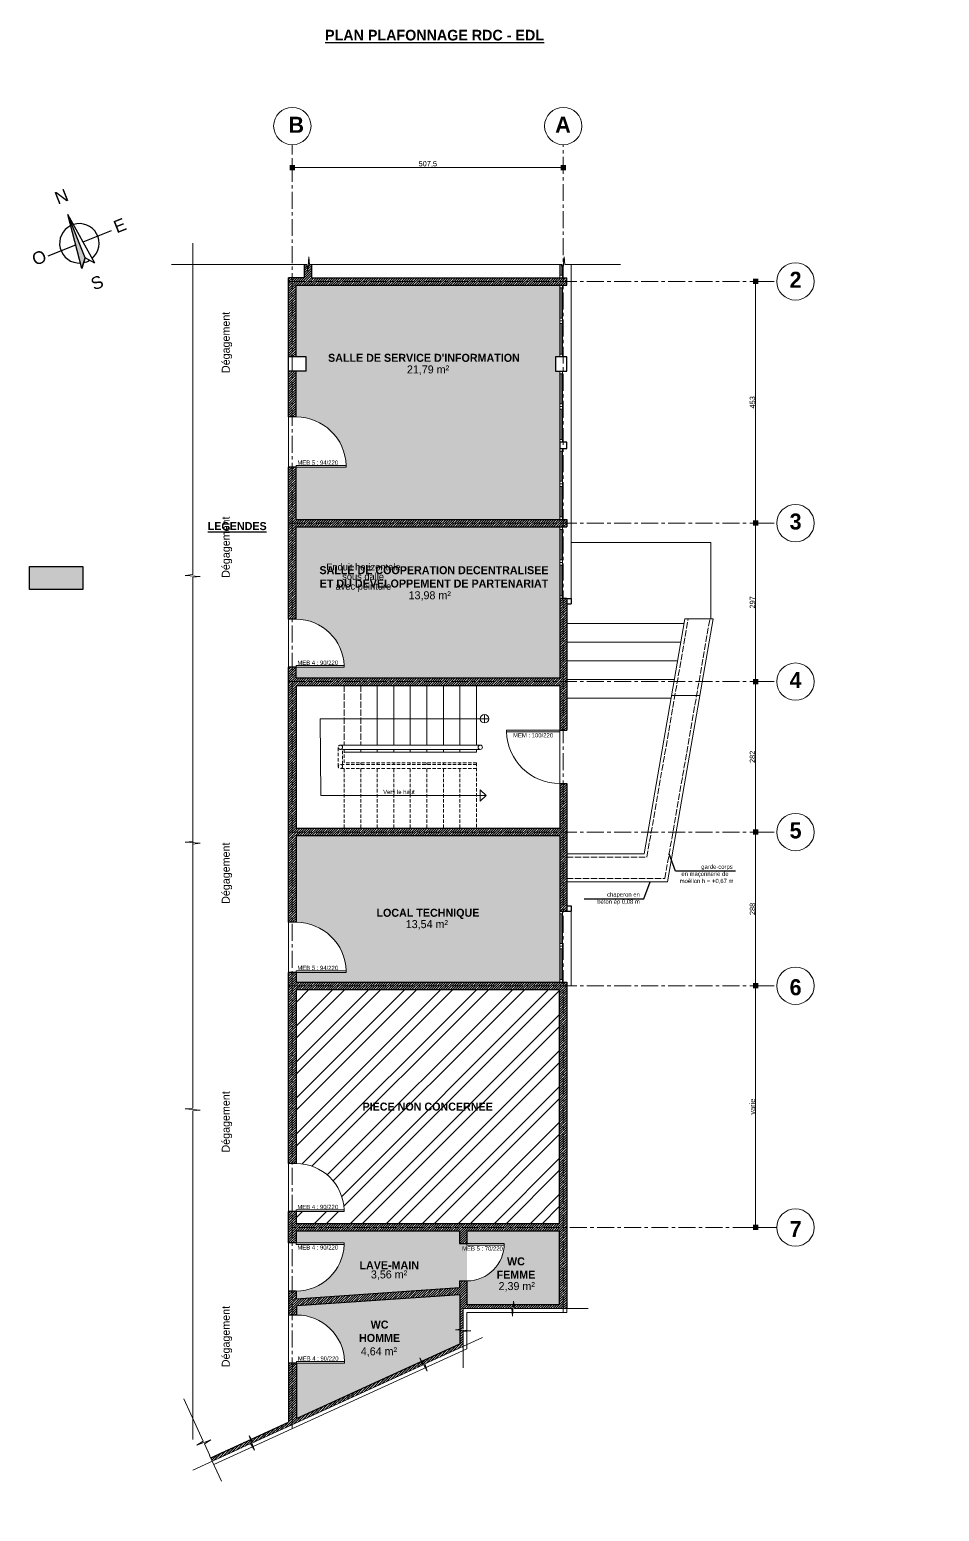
# Model space of a CAD drawing. Header units: centimetres. Extents: x -15293 to 11572, y -4790 to 2619.
# Drawn here: x -15293 to -13590, y -1667 to 1110 of the extents above; entities that cross this region are included whole.
import ezdxf

# ---------------------------------------------------------------- set-up
doc = ezdxf.new("R2010")
doc.units = ezdxf.units.CM
for name, pattern in [('ACAD_ISO02W100', [15, 12, -3]), ('Axe', [1093.611073, 529.166651, -211.666656, 141.111112, -211.666656]), ('CENTER', [50.8, 31.75, -6.35, 6.35, -6.35]), ('DASHED2', [9.525, 6.35, -3.175])]:
    doc.linetypes.add(name, pattern=pattern)
doc.layers.get('0').update_dxf_attribs({"lineweight": 0})
for name, color, linetype in [('Garde corps métallique', 20, 'Continuous'), ('Hachure mur', 7, 'Continuous'), ('Ligne de foulée', 7, 'Continuous'), ('Orientation', 7, 'Continuous'), ('TSJ_COTATION', 144, 'Continuous'), ('TSJ_LEGENDE', 6, 'Continuous'), ('TSJ_PLAFONNAGE', 110, 'Continuous'), ('TSJ_TEXTE', 6, 'Continuous')]:
    doc.layers.add(name, color=color, linetype=linetype)
for name, color, linetype, lineweight in [('Partie coupée', 7, 'Continuous', 30), ('Poteaux', 7, 'Continuous', 30), ('Symbole de rupture', 6, 'Continuous', 0), ('TSJ_MENUISERIE', 150, 'Continuous', 15), ('TSJ_MUR', 1, 'Continuous', 30), ('TSJ_VUE', 5, 'Continuous', 13)]:
    doc.layers.add(name, color=color, linetype=linetype, lineweight=lineweight)
for name, color, linetype, lineweight, true_color in [('Partie Non étudiée', 7, 'Continuous', 0, 0xa8a8a8), ('TSJ_AXE', 7, 'CENTER', 0, 0xb80000), ('TSJ_HACHURE', 7, 'Axe', 0, 0x969696)]:
    doc.layers.add(name, color=color, linetype=linetype, lineweight=lineweight, true_color=true_color)
doc.styles.add('Arial', font='arial.ttf')
doc.styles.get("Standard").update_dxf_attribs({"font": 'GOTHIC.TTF'})
doc.dimstyles.new('Axe cotation', dxfattribs={"dimtxt": 10, "dimasz": 10, "dimexe": 10.625, "dimexo": 5, "dimtad": 1, "dimtxsty": 'Standard', "dimblk": 'BOXFILLED', "dimcen": 8, "dimadec": 0, "dimazin": 0, "dimtfac": 1, "dimtmove": 0, "dimatfit": 3, "dimldrblk": 'BOXFILLED', "dimfxl": 1, "dimlwd": 9, "dimlwe": 9, "dimarcsym": 0})

# ---------------------------------------------------------------- blocks, each defined once
blk = doc.blocks.new('Marque de rupture')
at = {"layer": 'Symbole de rupture', "lineweight": 20}
for p, q in [((0, -3.6), (0, 20.4)), ((0, -3.6), (-14.1, -5.1)), ((14.1, -7.1), (-14.1, -5.1)), ((0, -8.6), (14.1, -7.1)), ((0, -8.6), (0, -32.6))]:
    blk.add_line(p, q, dxfattribs=at)
blk = doc.blocks.new('_BoxFilled')
at = {"color": 0, "linetype": 'ByBlock', "lineweight": -2}
blk.add_line((-0.5, 0), (-1, 0), dxfattribs=at)
at = {"color": 0, "linetype": 'ByBlock'}
blk.add_solid([(-0.5, 0.5), (0.5, 0.5), (-0.5, -0.5), (0.5, -0.5)], dxfattribs=at)
blk = doc.blocks.new('*D437')
at = {"layer": 'Defpoints', "color": 0, "linetype": 'ByBlock', "transparency": 16777216}
for p in [(-14801.4, 851.4), (-14293.9, 851.4), (-14293.9, 851.4)]:
    blk.add_point(p, dxfattribs=at)
at = {"layer": 'TSJ_AXE', "color": 0, "linetype": 'ByBlock', "lineweight": 9, "transparency": 16777216}
for p, q in [((-14801.4, 856.4), (-14801.4, 862)), ((-14791.4, 851.4), (-14303.9, 851.4)), ((-14293.9, 846.4), (-14293.9, 840.8))]:
    blk.add_line(p, q, dxfattribs=at)
at = {"layer": 'TSJ_AXE', "color": 0, "linetype": 'ByBlock', "lineweight": 9, "transparency": 16777216, "xscale": 10, "yscale": 10, "zscale": 10, "rotation": 180}
blk.add_blockref('_BoxFilled', (-14801.4, 851.4), dxfattribs=at)
at = {"layer": 'TSJ_AXE', "color": 0, "linetype": 'ByBlock', "lineweight": 9, "transparency": 16777216, "xscale": 10, "yscale": 10, "zscale": 10}
blk.add_blockref('_BoxFilled', (-14293.9, 851.4), dxfattribs=at)
at = {"layer": 'TSJ_AXE', "color": 0, "linetype": 'ByBlock', "transparency": 16777216, "insert": (-14547.6, 857.8), "char_height": 10, "attachment_point": 5}
blk.add_mtext('507,5', dxfattribs=at)
blk = doc.blocks.new('*D438')
at = {"layer": 'Defpoints', "color": 0, "linetype": 'ByBlock', "transparency": 16777216}
for p in [(-13894, 638), (-13933.7, 185), (-13894, 185)]:
    blk.add_point(p, dxfattribs=at)
at = {"layer": 'TSJ_AXE', "color": 0, "linetype": 'ByBlock', "lineweight": 9, "transparency": 16777216}
for p, q in [((-13899, 638), (-13944.4, 638)), ((-13933.7, 628), (-13933.7, 195)), ((-13899, 185), (-13944.4, 185))]:
    blk.add_line(p, q, dxfattribs=at)
at = {"layer": 'TSJ_AXE', "color": 0, "linetype": 'ByBlock', "lineweight": 9, "transparency": 16777216, "xscale": 10, "yscale": 10, "zscale": 10}
for p, rotation in [((-13933.7, 638), 90), ((-13933.7, 185), 270)]:
    blk.add_blockref('_BoxFilled', p, dxfattribs=dict(at, rotation=rotation))
at = {"layer": 'TSJ_AXE', "color": 0, "linetype": 'ByBlock', "transparency": 16777216, "insert": (-13939.6, 411.5), "char_height": 10, "attachment_point": 5, "rotation": 90}
blk.add_mtext('453', dxfattribs=at)
blk = doc.blocks.new('*D439')
at = {"layer": 'Defpoints', "color": 0, "linetype": 'ByBlock', "transparency": 16777216}
for p in [(-13894, 185), (-13933.7, -112), (-13894, -112)]:
    blk.add_point(p, dxfattribs=at)
at = {"layer": 'TSJ_AXE', "color": 0, "linetype": 'ByBlock', "lineweight": 9, "transparency": 16777216}
for p, q in [((-13899, 185), (-13944.4, 185)), ((-13933.7, 175), (-13933.7, -102)), ((-13899, -112), (-13944.4, -112))]:
    blk.add_line(p, q, dxfattribs=at)
at = {"layer": 'TSJ_AXE', "color": 0, "linetype": 'ByBlock', "lineweight": 9, "transparency": 16777216, "xscale": 10, "yscale": 10, "zscale": 10}
for p, rotation in [((-13933.7, 185), 90), ((-13933.7, -112), 270)]:
    blk.add_blockref('_BoxFilled', p, dxfattribs=dict(at, rotation=rotation))
at = {"layer": 'TSJ_AXE', "color": 0, "linetype": 'ByBlock', "transparency": 16777216, "insert": (-13939.6, 36.5), "char_height": 10, "attachment_point": 5, "rotation": 90}
blk.add_mtext('297', dxfattribs=at)
blk = doc.blocks.new('*D440')
at = {"layer": 'Defpoints', "color": 0, "linetype": 'ByBlock', "transparency": 16777216}
for p in [(-13894, -112), (-13933.7, -394), (-13894, -394)]:
    blk.add_point(p, dxfattribs=at)
at = {"layer": 'TSJ_AXE', "color": 0, "linetype": 'ByBlock', "lineweight": 9, "transparency": 16777216}
for p, q in [((-13899, -112), (-13944.4, -112)), ((-13933.7, -122), (-13933.7, -384)), ((-13899, -394), (-13944.4, -394))]:
    blk.add_line(p, q, dxfattribs=at)
at = {"layer": 'TSJ_AXE', "color": 0, "linetype": 'ByBlock', "lineweight": 9, "transparency": 16777216, "xscale": 10, "yscale": 10, "zscale": 10}
for p, rotation in [((-13933.7, -112), 90), ((-13933.7, -394), 270)]:
    blk.add_blockref('_BoxFilled', p, dxfattribs=dict(at, rotation=rotation))
at = {"layer": 'TSJ_AXE', "color": 0, "linetype": 'ByBlock', "transparency": 16777216, "insert": (-13939.6, -253), "char_height": 10, "attachment_point": 5, "rotation": 90}
blk.add_mtext('282', dxfattribs=at)
blk = doc.blocks.new('*D447')
at = {"layer": 'Defpoints', "color": 0, "linetype": 'ByBlock', "transparency": 16777216}
for p in [(-13894, -394), (-13933.7, -682), (-13894, -682)]:
    blk.add_point(p, dxfattribs=at)
at = {"layer": 'TSJ_AXE', "color": 0, "linetype": 'ByBlock', "lineweight": 9, "transparency": 16777216}
for p, q in [((-13899, -394), (-13944.4, -394)), ((-13933.7, -404), (-13933.7, -672)), ((-13899, -682), (-13944.4, -682))]:
    blk.add_line(p, q, dxfattribs=at)
at = {"layer": 'TSJ_AXE', "color": 0, "linetype": 'ByBlock', "lineweight": 9, "transparency": 16777216, "xscale": 10, "yscale": 10, "zscale": 10}
for p, rotation in [((-13933.7, -394), 90), ((-13933.7, -682), 270)]:
    blk.add_blockref('_BoxFilled', p, dxfattribs=dict(at, rotation=rotation))
at = {"layer": 'TSJ_AXE', "color": 0, "linetype": 'ByBlock', "transparency": 16777216, "insert": (-13939.6, -538), "char_height": 10, "attachment_point": 5, "rotation": 90}
blk.add_mtext('288', dxfattribs=at)
blk = doc.blocks.new('*D448')
at = {"layer": 'Defpoints', "color": 0, "linetype": 'ByBlock', "transparency": 16777216}
for p in [(-13894, -682), (-13933.7, -1135), (-13894, -1135)]:
    blk.add_point(p, dxfattribs=at)
at = {"layer": 'TSJ_AXE', "color": 0, "linetype": 'ByBlock', "lineweight": 9, "transparency": 16777216}
for p, q in [((-13899, -682), (-13944.4, -682)), ((-13933.7, -692), (-13933.7, -1125)), ((-13899, -1135), (-13944.4, -1135))]:
    blk.add_line(p, q, dxfattribs=at)
at = {"layer": 'TSJ_AXE', "color": 0, "linetype": 'ByBlock', "lineweight": 9, "transparency": 16777216, "xscale": 10, "yscale": 10, "zscale": 10}
for p, rotation in [((-13933.7, -682), 90), ((-13933.7, -1135), 270)]:
    blk.add_blockref('_BoxFilled', p, dxfattribs=dict(at, rotation=rotation))
at = {"layer": 'TSJ_AXE', "color": 0, "linetype": 'ByBlock', "transparency": 16777216, "insert": (-13939.7, -908.5), "char_height": 10, "attachment_point": 5, "rotation": 90}
blk.add_mtext('varie', dxfattribs=at)

msp = doc.modelspace()

# ---------------------------------------------------------------- hatches: boundary and pattern name
at = {"true_color": 0xc7c8ca}
h = msp.add_hatch(color=9, dxfattribs=at)
h.dxf.hatch_style = 1
h.paths.add_polyline_path([(-15192.283, 673.292, -0.04028833), (-15198.178, 672.473), (-15195.562, 662.388)])
h.paths.add_polyline_path([(-15189.509, 682.521), (-15200.234, 709.426), (-15207.057, 706.706), (-15198.178, 672.473, 0.04028833), (-15192.283, 673.292)])
h.paths.add_polyline_path([(-15213.93, 743.783, 0.01818794), (-15216.393, 742.701), (-15207.057, 706.706), (-15200.234, 709.426)])
h.paths.add_polyline_path([(-15221.783, 763.482), (-15216.393, 742.701, -0.01818794), (-15213.93, 743.783)])
at = {"layer": 'Hachure mur', "lineweight": 0, "true_color": 0xc7c8ca}
h = msp.add_hatch(dxfattribs=at)
h.set_pattern_fill('ANSI31', color=9)
h.set_pattern_definition([(45, (-13295.5364, 0), (-2.245064, 2.245064), [])])
h.paths.add_polyline_path([(-14808.374, 644.989), (-14808.374, 496.489), (-14794.374, 496.489), (-14794.374, 630.989), (-14287.374, 630.989), (-14287.374, 644.989), (-14765.374, 644.989), (-14765.374, 669.989), (-14768.942, 669.989), (-14770.442, 684.131), (-14772.442, 655.847), (-14773.942, 669.989), (-14779.374, 669.989), (-14779.374, 644.989)])
h.paths.add_polyline_path([(-14808.374, 469.989), (-14808.374, 383.989), (-14794.374, 383.989), (-14794.374, 469.989)])
h.paths.add_polyline_path([(-14794.374, 289.989), (-14808.374, 289.989), (-14808.374, 4.989), (-14794.374, 4.989), (-14794.374, 177.989), (-14287.374, 177.989), (-14287.374, 191.989), (-14794.374, 191.989)])
h.paths.add_polyline_path([(-14300.374, 43.989), (-14300.374, -105.011), (-14794.374, -105.011), (-14794.374, -85.011), (-14808.374, -85.011), (-14808.374, -563.011), (-14794.374, -563.011), (-14794.374, -401.011), (-14300.374, -401.011), (-14300.374, -542.011), (-14287.374, -542.011), (-14287.374, -303.011), (-14300.374, -303.011), (-14300.374, -387.011), (-14794.374, -387.011), (-14794.374, -119.011), (-14300.374, -119.011), (-14300.374, -203.011), (-14287.374, -203.011), (-14287.374, 43.989)])
h.paths.add_polyline_path([(-14874.68, -1545.525), (-14879.604, -1532.382), (-14954.164, -1566.495), (-14951.25, -1572.859), (-14879.415, -1539.994), (-14875.828, -1546.05)])
h.paths.add_polyline_path([(-14557.799, -1392.849), (-14560.037, -1386.175), (-14793.484, -1492.981), (-14793.484, -1389.011), (-14808.374, -1389.011), (-14808.374, -1499.793), (-14878.456, -1531.857), (-14874.869, -1537.913)])
h.paths.add_polyline_path([(-14474.374, -1328.007), (-14487.484, -1327.08), (-14487.484, -1352.981), (-14558.888, -1385.65), (-14552.164, -1397.969), (-14551.016, -1397.443), (-14553.253, -1390.769), (-14481.414, -1357.902), (-14481.414, -1330.008), (-14474.374, -1329.262)])
h.paths.add_polyline_path([(-14388.369, -1294.011), (-14387.379, -1280.011), (-14474.374, -1280.011), (-14474.374, -1235.011), (-14488.374, -1235.011), (-14488.374, -1248.011), (-14794.374, -1269.011), (-14794.374, -1254.011), (-14808.374, -1254.011), (-14808.374, -1299.011), (-14793.484, -1299.011), (-14793.484, -1281.981), (-14487.484, -1260.981), (-14487.484, -1325.652), (-14481.418, -1325.009), (-14481.374, -1287.011), (-14390.374, -1287.011), (-14389.631, -1294.011)])
h.paths.add_polyline_path([(-14386.116, -1280.011), (-14385.374, -1287.011), (-14287.374, -1287.011), (-14287.374, -675.011), (-14794.374, -675.011), (-14794.374, -657.011), (-14808.374, -657.011), (-14808.374, -1015.011), (-14794.374, -1015.011), (-14794.374, -689.011), (-14301.374, -689.011), (-14301.374, -1128.011), (-14794.374, -1128.011), (-14794.374, -1105.011), (-14808.374, -1105.011), (-14808.374, -1164.011), (-14794.374, -1164.011), (-14794.374, -1142.011), (-14488.374, -1142.011), (-14488.374, -1165.011), (-14474.374, -1165.011), (-14474.374, -1142.011), (-14301.374, -1142.011), (-14301.374, -1280.011)])
at = {"layer": 'TSJ_HACHURE', "true_color": 0xc7c8ca}
h = msp.add_hatch(dxfattribs=at)
h.set_pattern_fill('ANSI32', color=9, scale=5)
h.set_pattern_definition([(45, (-13295.536, 0), (-33.67596, 33.67596), []), (45, (-13273.086, 0), (-33.67596, 33.67596), [])])
h.paths.add_polyline_path([(-14399.977, -1128.011), (-14301.374, -1128.011), (-14301.374, -689.011), (-14399.977, -689.011)])
h.paths.add_polyline_path([(-14399.977, -689.011), (-14794.374, -689.011), (-14794.374, -1015.011, -0.40407836), (-14704.374, -1102.011), (-14704.374, -1105.011), (-14794.374, -1105.011), (-14794.374, -1128.011), (-14399.977, -1128.011)])
h.paths.add_polyline_path([(-14672.684, -4103.571), (-14423.818, -4103.571), (-14423.818, -4070.751), (-14672.684, -4070.751)], flags=24)
h.paths.add_polyline_path([(-14672.684, -924.36), (-14423.818, -924.36), (-14423.818, -891.541), (-14672.684, -891.541)], flags=24)
at = {"layer": 'TSJ_PLAFONNAGE'}
h = msp.add_hatch(dxfattribs=at)
h.set_pattern_fill('ANSI36', color=256, scale=3)
h.paths.add_polyline_path([(-14474.374, -1165.011), (-14488.374, -1165.011), (-14488.374, -1142.011), (-14794.374, -1142.011), (-14794.374, -1164.011), (-14704.374, -1164.011), (-14704.374, -1167.011, -0.40407836), (-14794.374, -1254.011), (-14794.374, -1269.011), (-14488.374, -1248.011), (-14488.374, -1235.011), (-14474.374, -1235.011), (-14474.374, -1168.011)])
h.paths.add_polyline_path([(-14560.037, -1386.175), (-14562.319, -1379.365), (-14558.888, -1385.65), (-14487.484, -1352.981), (-14487.484, -1327.08), (-14495.56, -1326.509), (-14487.484, -1325.652), (-14487.484, -1260.981), (-14793.484, -1281.981), (-14793.484, -1299.011, -0.40407836), (-14703.484, -1386.011), (-14703.484, -1389.011), (-14793.484, -1389.011), (-14793.484, -1492.981)])
h.paths.add_polyline_path([(-14301.374, -1142.011), (-14474.374, -1142.011), (-14474.374, -1165.011), (-14404.374, -1165.011), (-14404.374, -1168.011), (-14404.438, -1168.011, -0.40171217), (-14474.374, -1235.011), (-14474.374, -1280.011), (-14387.379, -1280.011), (-14386.874, -1272.869), (-14386.116, -1280.011), (-14301.374, -1280.011)])
h.paths.add_polyline_path([(-14300.374, -401.011), (-14794.374, -401.011), (-14794.374, -563.011, -0.40452533), (-14700.374, -654.011), (-14700.374, -657.011), (-14794.374, -657.011), (-14794.374, -675.011), (-14300.374, -675.011), (-14300.374, -670.011), (-14300.374, -542.011)])
h.paths.add_polyline_path([(-14300.374, 43.989), (-14300.374, 48.989), (-14300.374, 177.989), (-14794.374, 177.989), (-14794.374, 4.989, -0.40407836), (-14704.374, -82.011), (-14704.374, -85.011), (-14794.374, -85.011), (-14794.374, -105.011), (-14300.374, -105.011)])
h.paths.add_polyline_path([(-14300.374, 469.989), (-14308.374, 469.989), (-14308.374, 496.989), (-14300.374, 496.989), (-14300.374, 501.989), (-14300.374, 630.989), (-14794.374, 630.989), (-14794.374, 496.489), (-14775.374, 496.489), (-14775.374, 469.989), (-14794.374, 469.989), (-14794.374, 383.989, -0.40452533), (-14700.374, 292.989), (-14700.374, 289.989), (-14794.374, 289.989), (-14794.374, 191.989), (-14300.374, 191.989), (-14300.374, 196.989), (-14300.374, 324.989), (-14300.374, 336.989), (-14300.374, 341.989)])
h.paths.add_polyline_path([(-15193.502, 104.032), (-15293.371, 104.032), (-15293.371, 60.885), (-15193.502, 60.885)])
h.paths.add_polyline_path([(-12756.18, -119.011), (-12772.18, -119.011), (-12772.18, -137.579), (-12772.18, -387.011), (-12756.18, -387.011)])
h.paths.add_polyline_path([(-12713.18, -119.011), (-12756.18, -119.011), (-12756.18, -387.011), (-12713.18, -387.011)])
h.paths.add_polyline_path([(-12505.68, -181.511, -1), (-12489.68, -181.511), (-12482.68, -181.511), (-12482.68, -119.011), (-12713.18, -119.011), (-12713.18, -387.011), (-12678.68, -387.011), (-12678.68, -237.011, -0.41421356), (-12674.68, -233.011), (-12482.68, -233.011), (-12482.68, -181.511), (-12489.68, -181.511, -1)])
h.paths.add_polyline_path([(-12450.18, -119.011), (-12482.68, -119.011), (-12482.68, -181.511), (-12450.18, -181.511)])
h.paths.add_polyline_path([(-12417.68, -119.011), (-12450.18, -119.011), (-12450.18, -181.511), (-12417.68, -181.511)])
h.paths.add_polyline_path([(-12385.18, -119.011), (-12417.68, -119.011), (-12417.68, -181.511), (-12385.18, -181.511)])
h.paths.add_polyline_path([(-12450.18, -181.511), (-12482.68, -181.511), (-12482.68, -233.011), (-12450.18, -233.011)])
h.paths.add_polyline_path([(-12417.68, -181.511), (-12450.18, -181.511), (-12450.18, -233.011), (-12417.68, -233.011)])
h.paths.add_polyline_path([(-12385.18, -181.511), (-12417.68, -181.511), (-12417.68, -233.011), (-12385.18, -233.011)])
h.paths.add_polyline_path([(-12255.18, -119.011), (-12385.18, -119.011), (-12385.18, -181.511), (-12320.18, -181.511), (-12320.18, -325.593), (-12385.18, -325.593), (-12385.18, -387.011), (-12255.18, -387.011), (-12255.18, -307.011), (-12255.18, -302.011), (-12255.18, -199.011)])
h.paths.add_polyline_path([(-12320.18, -181.511), (-12385.18, -181.511), (-12385.18, -233.011), (-12378.18, -233.011, -0.41421356), (-12374.18, -237.011), (-12374.18, -271.011, -0.41421356), (-12378.18, -275.011), (-12385.18, -275.011), (-12385.18, -325.593), (-12320.18, -325.593)], flags=17)
h.paths.add_polyline_path([(-12385.18, -275.011), (-12417.68, -275.011), (-12417.68, -325.593), (-12385.18, -325.593)])
h.paths.add_polyline_path([(-12385.18, -325.593), (-12417.68, -325.593), (-12417.68, -387.011), (-12385.18, -387.011)])
h.paths.add_polyline_path([(-12417.68, -325.593), (-12450.18, -325.593), (-12450.18, -387.011), (-12417.68, -387.011)])
h.paths.add_polyline_path([(-12417.68, -275.011), (-12450.18, -275.011), (-12450.18, -325.593), (-12417.68, -325.593)])
h.paths.add_polyline_path([(-12450.18, -275.011), (-12482.68, -275.011), (-12482.68, -325.593), (-12450.18, -325.593)])
h.paths.add_polyline_path([(-12450.18, -325.593), (-12482.68, -325.593), (-12482.68, -387.011), (-12450.18, -387.011)])
h.paths.add_polyline_path([(-12482.68, -325.593), (-12515.18, -325.593), (-12515.18, -387.011), (-12482.68, -387.011)])
h.paths.add_polyline_path([(-12482.68, -275.011), (-12515.18, -275.011), (-12515.18, -325.593), (-12482.68, -325.593)], flags=17)
h.paths.add_polyline_path([(-12515.18, -275.011), (-12547.68, -275.011), (-12547.68, -325.593), (-12515.18, -325.593)], flags=17)
h.paths.add_polyline_path([(-12515.18, -325.593), (-12547.68, -325.593), (-12547.68, -387.011), (-12515.18, -387.011)])
h.paths.add_polyline_path([(-12547.68, -325.593), (-12580.18, -325.593), (-12580.18, -387.011), (-12547.68, -387.011)])
h.paths.add_polyline_path([(-12547.68, -275.011), (-12580.18, -275.011), (-12580.18, -325.593), (-12547.68, -325.593)], flags=17)
h.paths.add_polyline_path([(-12580.18, -275.011), (-12612.68, -275.011), (-12612.68, -325.593), (-12580.18, -325.593)], flags=17)
h.paths.add_polyline_path([(-12580.18, -325.593), (-12612.68, -325.593), (-12612.68, -387.011), (-12580.18, -387.011)])
h.paths.add_polyline_path([(-12612.68, -325.593), (-12645.18, -325.593), (-12645.18, -387.011), (-12612.68, -387.011)])
h.paths.add_polyline_path([(-12612.68, -275.011), (-12645.18, -275.011), (-12645.18, -325.593), (-12612.68, -325.593)], flags=17)
h.paths.add_polyline_path([(-12645.18, -275.011), (-12667.68, -275.011), (-12667.68, -387.011), (-12645.18, -387.011), (-12645.18, -325.593), (-12651.375, -325.593), (-12651.375, -336.371), (-12662.258, -325.648), (-12651.375, -314.764), (-12651.375, -325.593), (-12645.18, -325.593)])
h.paths.add_polyline_path([(-12255.18, 777.989), (-12255.18, 789.989), (-12255.18, 794.989), (-12255.18, 922.989), (-12255.18, 1069.989), (-12263.18, 1069.989), (-12268.18, 1069.989), (-12361.18, 1069.989), (-12373.68, 1069.989), (-12378.68, 1069.989), (-12471.68, 1069.989), (-12483.68, 1069.989), (-12488.68, 1069.989), (-12581.68, 1069.989), (-12594.18, 1069.989), (-12599.18, 1069.989), (-12692.18, 1069.989), (-12720.18, 1069.989), (-12720.18, 787.489, -0.41404203), (-12627.657, 694.989), (-12720.18, 694.989), (-12720.18, 644.989), (-12255.18, 644.989), (-12255.18, 649.989)])
h.paths.add_polyline_path([(-12255.18, 469.989), (-12263.18, 469.989), (-12263.18, 496.989), (-12255.18, 496.989), (-12255.18, 501.989), (-12255.18, 630.989), (-12720.18, 630.989), (-12749.18, 630.989), (-12749.18, 496.489), (-12730.18, 496.489), (-12730.18, 469.989), (-12749.18, 469.989), (-12749.18, 382.989, -0.4140439), (-12656.158, 289.989), (-12749.18, 289.989), (-12749.18, 191.989), (-12255.18, 191.989), (-12255.18, 196.989), (-12255.18, 324.989), (-12255.18, 336.989), (-12255.18, 341.989)])
h.paths.add_polyline_path([(-13137.447, 104.032), (-13237.316, 104.032), (-13237.316, 60.885), (-13137.447, 60.885)])
h.paths.add_polyline_path([(-12255.18, 48.989), (-12255.18, 177.989), (-12706.18, 177.989), (-12706.18, -7.011, -0.40318823), (-12623.18, -87.011), (-12623.18, -90.011), (-12706.18, -90.011), (-12706.18, -105.011), (-12255.18, -105.011), (-12255.18, 43.989)])
h.paths.add_polyline_path([(-12343.642, -103.754), (-12343.642, -83.322), (-12365.23, -83.322), (-12365.23, -103.754)], flags=24)
h.paths.add_polyline_path([(-12539.449, 73.396), (-12447.567, 73.396), (-12447.567, 105.777), (-12539.449, 105.777)], flags=24)
h.paths.add_polyline_path([(-12692.551, 94.359), (-12267.856, 94.359), (-12267.856, 127.179), (-12692.551, 127.179)], flags=24)
h.paths.add_polyline_path([(-12534.91, 848.484), (-12443.029, 848.484), (-12443.029, 880.865), (-12534.91, 880.865)], flags=24)
h.paths.add_polyline_path([(-12582.45, 869.447), (-12391.615, 869.447), (-12391.615, 902.266), (-12582.45, 902.266)], flags=24)
h.paths.add_polyline_path([(-12559.676, 421.008), (-12467.795, 421.008), (-12467.795, 453.389), (-12559.676, 453.389)], flags=24)
h.paths.add_polyline_path([(-12655.779, 444.811), (-12370.162, 444.811), (-12370.162, 477.63), (-12655.779, 477.63)], flags=24)
h.paths.add_polyline_path([(-12516.625, -327.17), (-12454.727, -327.17), (-12454.727, -309.9), (-12516.625, -309.9)], flags=9)
h.paths.add_polyline_path([(-14593.254, 456.561), (-14501.373, 456.561), (-14501.373, 488.942), (-14593.254, 488.942)], flags=24)
h.paths.add_polyline_path([(-14728.947, 478.903), (-14379.414, 478.903), (-14379.414, 511.723), (-14728.947, 511.723)], flags=24)
h.paths.add_polyline_path([(-14591.242, 33.333), (-14499.36, 33.333), (-14499.36, 65.714), (-14591.242, 65.714)], flags=24)
h.paths.add_polyline_path([(-14739.324, 55.753), (-14332.168, 55.753), (-14332.168, 113.95), (-14739.324, 113.95)], flags=24)
h.paths.add_polyline_path([(-14596.604, -582.984), (-14504.723, -582.984), (-14504.723, -550.603), (-14596.604, -550.603)], flags=24)
h.paths.add_polyline_path([(-14644.84, -562.786), (-14450.672, -562.786), (-14450.672, -529.966), (-14644.84, -529.966)], flags=24)
h.paths.add_polyline_path([(-14679.356, -1383.576), (-14599.048, -1383.576), (-14599.048, -1351.195), (-14679.356, -1351.195)], flags=24)
h.paths.add_polyline_path([(-14682.181, -1358.113), (-14594.49, -1358.113), (-14594.49, -1299.916), (-14682.181, -1299.916)], flags=24)
h.paths.add_polyline_path([(-14660.538, -1239.518), (-14580.231, -1239.518), (-14580.231, -1207.137), (-14660.538, -1207.137)], flags=24)
h.paths.add_polyline_path([(-14680.842, -1221.449), (-14558.919, -1221.449), (-14558.919, -1188.63), (-14680.842, -1188.63)], flags=24)
h.paths.add_polyline_path([(-14485.895, -1181.958), (-14405.055, -1181.958), (-14405.055, -1164.688), (-14485.895, -1164.688)], flags=25)
h.paths.add_polyline_path([(-14421.375, -1261.363), (-14341.068, -1261.363), (-14341.068, -1228.982), (-14421.375, -1228.982)], flags=24)
h.paths.add_polyline_path([(-14421.389, -1239.558), (-14344.559, -1239.558), (-14344.559, -1181.739), (-14421.389, -1181.739)], flags=24)
h.paths.add_polyline_path([(-14660.538, -1239.518), (-14580.231, -1239.518), (-14580.231, -1207.137), (-14660.538, -1207.137)], flags=24)
h.paths.add_polyline_path([(-14680.842, -1221.449), (-14558.919, -1221.449), (-14558.919, -1188.63), (-14680.842, -1188.63)], flags=24)
h.paths.add_polyline_path([(-14485.895, -1181.958), (-14405.055, -1181.958), (-14405.055, -1164.688), (-14485.895, -1164.688)], flags=24)

# ---------------------------------------------------------------- linework, layer by layer
msp.add_line((-14279.374, 496.989), (-14279.374, 496.989))
at = {"layer": 'Garde corps métallique', "linetype": 'DASHED2', "lineweight": 9}
for p, q in [((-14715.374, -271.011), (-14715.374, -235.011)), ((-14707.374, -267.011), (-14707.374, -239.011)), ((-14456.374, -275.011), (-14711.374, -275.011)), ((-14456.374, -267.011), (-14707.374, -267.011))]:
    msp.add_line(p, q, dxfattribs=at)
at = {"layer": 'Garde corps métallique', "lineweight": 9}
for p, q in [((-14449.374, -231.011), (-14711.374, -231.011)), ((-14449.374, -239.011), (-14707.374, -239.011))]:
    msp.add_line(p, q, dxfattribs=at)
at = {"layer": 'Garde corps métallique', "linetype": 'ACAD_ISO02W100', "lineweight": 20}
msp.add_circle((-14711.374, -235.011), 4, dxfattribs=at)
at = {"layer": 'Garde corps métallique', "lineweight": 20}
msp.add_circle((-14449.374, -235.011), 4, dxfattribs=at)
at = {"layer": 'Garde corps métallique', "linetype": 'DASHED2', "lineweight": 20}
msp.add_circle((-14711.374, -271.011), 4, dxfattribs=at)
at = {"layer": 'Ligne de foulée', "lineweight": 0}
for p, q in [((-14449.374, -181.511), (-14749.374, -181.721)), ((-14749.374, -181.721), (-14748.249, -325.511)), ((-14748.249, -325.511), (-14449.374, -325.511))]:
    msp.add_line(p, q, dxfattribs=at)
at = {"layer": 'Ligne de foulée', "lineweight": 20}
for p, q in [((-14449.374, -181.511), (-14433.374, -181.511)), ((-14441.374, -189.511), (-14441.374, -173.511)), ((-14438.49, -325.566), (-14449.374, -325.486))]:
    msp.add_line(p, q, dxfattribs=at)
msp.add_lwpolyline([(-14449.374, -336.289), (-14449.374, -314.683), (-14438.49, -325.566)], close=True, dxfattribs=at)
msp.add_circle((-14441.374, -181.511), 8, dxfattribs=at)
at = {"layer": 'Orientation', "transparency": 33554687}
for p, q in [((-15195.562, 662.388), (-15221.783, 763.482)), ((-15189.509, 682.521), (-15195.562, 662.388))]:
    msp.add_line(p, q, dxfattribs=at)
for points in [[(-15195.562, 662.388), (-15221.783, 763.482)], [(-15171.265, 672.073), (-15221.783, 763.482)], [(-15189.509, 682.521), (-15221.783, 763.482)], [(-15193.411, 712.146), (-15139.972, 733.449)], [(-15258.463, 686.214), (-15207.057, 706.706)], [(-15195.562, 662.388), (-15189.509, 682.521)], [(-15171.265, 672.073), (-15189.509, 682.521)]]:
    msp.add_lwpolyline(points, dxfattribs=at)
for start, end in [(115.782861, 273.298388), (310.411084, 107.444192), (282.526802, 301.155157)]:
    msp.add_arc((-15200.306, 709.398), 36.986, start, end, dxfattribs=at)
at = {"layer": 'Partie coupée'}
for p, q in [((-14287.374, 43.989), (-14279.374, 43.989)), ((-14287.374, 33.989), (-14279.374, 33.989)), ((-14279.374, 43.989), (-14279.374, 33.989)), ((-14287.374, -532.011), (-14279.374, -532.011)), ((-14287.374, -542.011), (-14279.374, -542.011)), ((-14279.374, -532.011), (-14279.374, -542.011))]:
    msp.add_line(p, q, dxfattribs=at)
at = {"layer": 'Partie Non étudiée'}
for p, q in [((-14287.374, -1294.011), (-14474.374, -1294.011)), ((-14474.374, -1294.011), (-14474.374, -1362.378)), ((-14287.374, -1287.011), (-14287.374, -1294.011)), ((-14948.337, -1579.224), (-14474.374, -1362.378))]:
    msp.add_line(p, q, dxfattribs=at)
at = {"layer": 'Poteaux'}
for p, q in [((-14775.374, 496.489), (-14808.374, 496.489)), ((-14808.374, 469.989), (-14808.374, 496.489)), ((-14775.374, 469.989), (-14808.374, 469.989))]:
    msp.add_line(p, q, dxfattribs=at)
msp.add_lwpolyline([(-14775.374, 469.989), (-14775.374, 496.489)], dxfattribs=at)
for points in [[(-14287.374, 496.989), (-14308.374, 496.989), (-14308.374, 469.989), (-14287.374, 469.989)], [(-14287.374, 336.989), (-14300.374, 336.989), (-14300.374, 324.989), (-14287.374, 324.989)]]:
    msp.add_lwpolyline(points, close=True, dxfattribs=at)
at = {"layer": 'Symbole de rupture', "lineweight": 0}
for p, q in [((-14987.942, 709.989), (-14987.942, 112.692)), ((-14797.942, 669.989), (-15027.942, 669.989)), ((-14744.942, 669.989), (-14319.942, 669.989)), ((-14266.942, 669.989), (-14186.942, 669.989)), ((-14987.942, 59.692), (-14987.942, -387.308)), ((-14987.942, -411.308), (-14987.942, -416.308)), ((-14987.942, -887.308), (-14987.942, -440.308)), ((-14987.942, -940.308), (-14987.942, -1532.605)), ((-14481.418, -1301.009), (-14481.418, -1287.011)), ((-14414.374, -1287.011), (-14481.374, -1287.011)), ((-14247.374, -1287.011), (-14361.374, -1287.011)), ((-14531.428, -1380.784), (-14445, -1341.241)), ((-14481.418, -1354.009), (-14481.374, -1397.883)), ((-14853.044, -1527.928), (-14579.624, -1402.834)), ((-14978.248, -1513.811), (-15004.572, -1456.226)), ((-14901.24, -1549.979), (-14987.612, -1589.495)), ((-14956.212, -1562.013), (-14934.03, -1610.538))]:
    msp.add_line(p, q, dxfattribs=at)
at = {"layer": 'TSJ_AXE'}
for p, q in [((-14801.374, -1511.986), (-14801.374, 894.208)), ((-14293.874, -1294.011), (-14293.874, 894.208)), ((-14808.374, 637.989), (-13893.98, 637.989)), ((-14808.374, 184.989), (-13893.98, 184.989)), ((-14808.374, -112.011), (-13893.98, -112.011)), ((-14808.374, -394.011), (-13893.98, -394.011)), ((-14808.374, -682.011), (-13893.98, -682.011)), ((-13893.98, -1135.011), (-14808.374, -1135.011))]:
    msp.add_line(p, q, dxfattribs=at)
at = {"layer": 'TSJ_AXE', "linetype": 'ByBlock'}
for centre in [(-14801.374, 929.208), (-14293.874, 929.208), (-13858.98, 637.989), (-13858.98, 184.989), (-13858.98, -112.011), (-13858.98, -394.011), (-13858.98, -682.011), (-13858.98, -1135.011)]:
    msp.add_circle(centre, 35, dxfattribs=at)
at = {"layer": 'TSJ_COTATION'}
for p, q in [((-14083.81, -467.022), (-14095.662, -434.857)), ((-13971.569, -467.022), (-14083.81, -467.022)), ((-14142.721, -519.177), (-14130.87, -487.011)), ((-14254.962, -519.177), (-14142.721, -519.177))]:
    msp.add_line(p, q, dxfattribs=at)
at = {"layer": 'TSJ_MENUISERIE', "lineweight": 20}
for p, q in [((-14300.374, 669.989), (-14300.374, 644.989)), ((-14297.874, 649.989), (-14297.874, 669.989)), ((-14295.374, 664.634), (-14295.374, 649.989)), ((-14300.374, 630.989), (-14300.374, 496.989)), ((-14297.874, 625.989), (-14297.874, 568.989)), ((-14295.374, 568.989), (-14295.374, 625.989)), ((-14297.874, 501.989), (-14297.874, 558.989)), ((-14295.374, 558.989), (-14295.374, 501.989)), ((-14300.374, 469.989), (-14300.374, 336.989)), ((-14297.874, 464.989), (-14297.874, 408.489)), ((-14295.374, 408.489), (-14295.374, 464.989)), ((-14297.874, 341.989), (-14297.874, 398.489)), ((-14295.374, 398.489), (-14295.374, 341.989)), ((-14300.374, 324.989), (-14300.374, 191.989)), ((-14297.874, 319.989), (-14297.874, 263.489)), ((-14295.374, 263.489), (-14295.374, 319.989)), ((-14297.874, 196.989), (-14297.874, 253.489)), ((-14295.374, 253.489), (-14295.374, 196.989)), ((-14300.374, 177.989), (-14300.374, 43.989)), ((-14297.874, 172.989), (-14297.874, 115.989)), ((-14295.374, 115.989), (-14295.374, 172.989)), ((-14297.874, 48.989), (-14297.874, 105.989)), ((-14295.374, 105.989), (-14295.374, 48.989)), ((-14300.374, -542.011), (-14300.374, -670.011)), ((-14297.874, -547.011), (-14297.874, -603.011)), ((-14295.374, -603.011), (-14295.374, -547.011)), ((-14297.874, -670.011), (-14297.874, -613.011)), ((-14295.374, -613.011), (-14295.374, -670.011))]:
    msp.add_line(p, q, dxfattribs=at)
for points in [[(-14295.374, 644.989), (-14295.374, 649.989), (-14300.374, 649.989), (-14300.374, 644.989)], [(-14300.374, 630.989), (-14300.374, 625.989), (-14295.374, 625.989), (-14295.374, 630.989)], [(-14295.374, 496.989), (-14295.374, 501.989), (-14300.374, 501.989), (-14300.374, 496.989)], [(-14300.374, 469.989), (-14300.374, 469.989), (-14300.374, 464.989), (-14295.374, 464.989), (-14295.374, 469.989)], [(-14295.374, 336.989), (-14295.374, 341.989), (-14300.374, 341.989), (-14300.374, 336.989)], [(-14300.374, 324.989), (-14300.374, 324.989), (-14300.374, 319.989), (-14295.374, 319.989), (-14295.374, 324.989)], [(-14295.374, 191.989), (-14295.374, 196.989), (-14300.374, 196.989), (-14300.374, 191.989)], [(-14300.374, 177.989), (-14300.374, 172.989), (-14295.374, 172.989), (-14295.374, 177.989)], [(-14300.374, -542.011), (-14300.374, -547.011), (-14295.374, -547.011), (-14295.374, -542.011)], [(-14295.374, -675.011), (-14295.374, -670.011), (-14300.374, -670.011), (-14300.374, -675.011)]]:
    msp.add_lwpolyline(points, dxfattribs=at)
for points in [[(-14300.374, 563.989), (-14295.374, 563.989), (-14295.374, 568.989), (-14300.374, 568.989)], [(-14300.374, 563.989), (-14295.374, 563.989), (-14295.374, 558.989), (-14300.374, 558.989)], [(-14300.374, 403.489), (-14295.374, 403.489), (-14295.374, 408.489), (-14300.374, 408.489)], [(-14300.374, 403.489), (-14295.374, 403.489), (-14295.374, 398.489), (-14300.374, 398.489)], [(-14794.374, 289.989), (-14700.374, 289.989), (-14700.374, 292.989), (-14794.374, 292.989)], [(-14300.374, 258.489), (-14295.374, 258.489), (-14295.374, 263.489), (-14300.374, 263.489)], [(-14300.374, 258.489), (-14295.374, 258.489), (-14295.374, 253.489), (-14300.374, 253.489)], [(-14300.374, 115.989), (-14295.374, 115.989), (-14295.374, 110.989), (-14300.374, 110.989)], [(-14300.374, 110.989), (-14295.374, 110.989), (-14295.374, 105.989), (-14300.374, 105.989)], [(-14300.374, 43.989), (-14295.374, 43.989), (-14295.374, 48.989), (-14300.374, 48.989)], [(-14794.374, -85.011), (-14704.374, -85.011), (-14704.374, -82.011), (-14794.374, -82.011)], [(-14300.374, -203.011), (-14400.374, -203.011), (-14400.374, -206.011), (-14300.374, -206.011)], [(-14300.374, -608.011), (-14295.374, -608.011), (-14295.374, -603.011), (-14300.374, -603.011)], [(-14300.374, -608.011), (-14295.374, -608.011), (-14295.374, -613.011), (-14300.374, -613.011)], [(-14794.374, -657.011), (-14700.374, -657.011), (-14700.374, -654.011), (-14794.374, -654.011)], [(-14794.374, -1105.011), (-14704.374, -1105.011), (-14704.374, -1102.011), (-14794.374, -1102.011)], [(-14794.374, -1164.011), (-14704.374, -1164.011), (-14704.374, -1167.011), (-14794.374, -1167.011)], [(-14793.484, -1389.011), (-14703.484, -1389.011), (-14703.484, -1386.011), (-14793.484, -1386.011)]]:
    msp.add_lwpolyline(points, close=True, dxfattribs=at)
at = {"layer": 'TSJ_MENUISERIE'}
msp.add_lwpolyline([(-14474.374, -1165.011), (-14404.374, -1165.011), (-14404.374, -1168.011), (-14474.374, -1168.011)], close=True, dxfattribs=at)
at = {"layer": 'TSJ_MENUISERIE', "lineweight": 5}
for centre, radius, start, end in [((-14794.409, 289.902), 94.086, 1.879881, 89.978198), ((-14794.411, -85.102), 90.091, 1.965886, 89.976158), ((-14300.34, -202.93), 100.081, 181.764114, 269.9808), ((-14794.409, -657.098), 94.086, 1.879881, 89.978198), ((-14794.411, -1105.102), 90.091, 1.965886, 89.976158), ((-14794.411, -1163.921), 90.091, 270.023842, 358.034114), ((-14793.521, -1389.102), 90.091, 1.965886, 89.976158)]:
    msp.add_arc(centre, radius, start, end, dxfattribs=at)
at = {"layer": 'TSJ_MENUISERIE'}
msp.add_arc((-14474.374, -1165.011), 70, 270, 0, dxfattribs=at)
at = {"layer": 'TSJ_MUR'}
for p, q in [((-14779.374, 644.989), (-14808.374, 644.989)), ((-14794.374, 383.989), (-14808.374, 383.989)), ((-14794.374, 289.989), (-14808.374, 289.989)), ((-14794.374, 191.989), (-14287.374, 191.989)), ((-14794.374, 177.989), (-14287.374, 177.989)), ((-14287.374, 191.989), (-14287.374, 177.989)), ((-14287.374, 43.989), (-14300.374, 43.989)), ((-14300.374, 43.989), (-14300.374, -105.011)), ((-14287.374, 43.989), (-14287.374, -203.011)), ((-14794.374, 4.989), (-14808.374, 4.989)), ((-14794.374, -85.011), (-14808.374, -85.011)), ((-14794.374, -105.011), (-14300.374, -105.011)), ((-14794.374, -119.011), (-14300.374, -119.011)), ((-14794.374, -119.011), (-14794.374, -387.011)), ((-14300.374, -119.011), (-14300.374, -203.011)), ((-14300.374, -203.011), (-14287.374, -203.011)), ((-14300.374, -303.011), (-14300.374, -387.011)), ((-14300.374, -303.011), (-14287.374, -303.011)), ((-14287.374, -303.011), (-14287.374, -542.011)), ((-14300.374, -387.011), (-14794.374, -387.011)), ((-14300.374, -401.011), (-14794.374, -401.011)), ((-14794.374, -401.011), (-14794.374, -563.011)), ((-14300.374, -401.011), (-14300.374, -542.011)), ((-14300.374, -542.011), (-14287.374, -542.011)), ((-14794.374, -563.011), (-14808.374, -563.011)), ((-14794.374, -657.011), (-14808.374, -657.011)), ((-14794.374, -657.011), (-14794.374, -675.011)), ((-14794.374, -675.011), (-14287.374, -675.011)), ((-14794.374, -689.011), (-14301.374, -689.011)), ((-14794.374, -689.011), (-14794.374, -1015.011)), ((-14301.374, -689.011), (-14301.374, -1128.011)), ((-14287.374, -675.011), (-14287.374, -1287.011)), ((-14794.374, -1015.011), (-14808.374, -1015.011)), ((-14794.374, -1105.011), (-14808.374, -1105.011)), ((-14794.374, -1105.011), (-14794.374, -1128.011)), ((-14301.374, -1128.011), (-14794.374, -1128.011)), ((-14794.374, -1164.011), (-14808.374, -1164.011)), ((-14488.374, -1142.011), (-14794.374, -1142.011)), ((-14794.374, -1142.011), (-14794.374, -1164.011)), ((-14488.374, -1142.011), (-14488.374, -1165.011)), ((-14488.374, -1165.011), (-14474.374, -1165.011)), ((-14474.374, -1142.011), (-14474.374, -1165.011)), ((-14301.374, -1142.011), (-14474.374, -1142.011)), ((-14301.374, -1142.011), (-14301.374, -1280.011)), ((-14488.374, -1248.011), (-14794.374, -1269.011)), ((-14488.374, -1235.011), (-14488.374, -1248.011)), ((-14488.374, -1235.011), (-14474.374, -1235.011)), ((-14474.374, -1235.011), (-14474.374, -1280.011)), ((-14794.374, -1254.011), (-14808.374, -1254.011)), ((-14808.374, -1254.011), (-14808.374, -1299.011)), ((-14794.374, -1254.011), (-14794.374, -1269.011)), ((-14487.484, -1260.981), (-14793.484, -1281.981)), ((-14487.484, -1260.981), (-14487.484, -1352.981)), ((-14793.484, -1299.011), (-14808.374, -1299.011)), ((-14793.484, -1281.981), (-14793.484, -1299.011)), ((-14301.374, -1280.011), (-14474.374, -1280.011)), ((-14793.484, -1492.981), (-14487.484, -1352.981)), ((-14808.374, -1389.011), (-14808.374, -1499.793)), ((-14793.484, -1389.011), (-14808.374, -1389.011)), ((-14793.484, -1389.011), (-14793.484, -1492.981)), ((-14954.164, -1566.495), (-14808.374, -1499.793))]:
    msp.add_line(p, q, dxfattribs=at)
for points in [[(-14779.374, 669.989), (-14779.374, 644.989), (-14779.374, 644.989)], [(-14765.374, 669.989), (-14765.374, 644.989), (-14287.374, 644.989)], [(-14808.374, 496.489), (-14808.374, 644.989), (-14808.374, 644.989)], [(-14794.374, 496.489), (-14794.374, 630.989), (-14287.374, 630.989), (-14287.374, 644.989)], [(-14808.374, 383.989), (-14808.374, 469.989)], [(-14794.374, 383.989), (-14794.374, 469.989)], [(-14808.374, 4.989), (-14808.374, 289.989)], [(-14794.374, 191.989), (-14794.374, 289.989)], [(-14794.374, 4.989), (-14794.374, 177.989)], [(-14808.374, -563.011), (-14808.374, -85.011)], [(-14794.374, -105.011), (-14794.374, -85.011)], [(-14808.374, -1015.011), (-14808.374, -657.011)], [(-14808.374, -1164.011), (-14808.374, -1105.011)]]:
    msp.add_lwpolyline(points, dxfattribs=at)
at = {"layer": 'TSJ_PLAFONNAGE'}
msp.add_lwpolyline([(-15293.371, 104.032), (-15193.502, 104.032), (-15193.502, 60.885), (-15293.371, 60.885)], close=True, dxfattribs=at)
at = {"layer": 'TSJ_VUE', "lineweight": 9}
for p, q in [((-14279.374, 43.989), (-14279.374, 669.989)), ((-14808.374, 383.989), (-14808.374, 289.989)), ((-14808.374, 4.989), (-14808.374, -85.011)), ((-14642.374, -119.011), (-14642.374, -231.011)), ((-14611.374, -119.011), (-14611.374, -231.011)), ((-14580.374, -119.011), (-14580.374, -231.011)), ((-14549.374, -119.011), (-14549.374, -231.011)), ((-14518.374, -119.011), (-14518.374, -231.011)), ((-14487.374, -119.011), (-14487.374, -231.011)), ((-14456.374, -119.011), (-14456.374, -231.011)), ((-14456.374, -244.011), (-14704.374, -244.011)), ((-14673.374, -239.011), (-14673.374, -244.011)), ((-14642.374, -239.011), (-14642.374, -244.011)), ((-14611.374, -239.011), (-14611.374, -244.011)), ((-14580.374, -239.011), (-14580.374, -244.011)), ((-14549.374, -239.011), (-14549.374, -244.011)), ((-14518.374, -239.011), (-14518.374, -244.011)), ((-14487.374, -239.011), (-14487.374, -244.011)), ((-14456.374, -239.011), (-14456.374, -244.011)), ((-14808.374, -563.011), (-14808.374, -657.011)), ((-14808.374, -1015.011), (-14808.374, -1105.011)), ((-14808.374, -1164.011), (-14808.374, -1254.011)), ((-14808.374, -1389.011), (-14808.374, -1299.011))]:
    msp.add_line(p, q, dxfattribs=at)
at = {"layer": 'TSJ_VUE'}
for p, q in [((-14279.374, 148.989), (-14017.374, 148.989)), ((-14017.374, 148.989), (-14017.374, 5.874)), ((-14142.374, -435.011), (-14065.996, 5.874)), ((-14098.607, -487.011), (-14013.222, 5.874)), ((-14013.118, 5.874), (-14065.996, 5.874)), ((-14287.374, -3.011), (-14067.636, -3.011)), ((-14287.374, -38.011), (-14074.096, -38.011)), ((-14287.374, -73.011), (-14080.555, -73.011)), ((-14287.374, -108.011), (-14087.015, -108.011)), ((-14090.922, -138.011), (-14038.148, -138.011)), ((-14287.374, -143.011), (-14091.788, -143.011)), ((-14300.374, -203.011), (-14300.374, -303.011)), ((-14287.374, -435.011), (-14142.374, -435.011)), ((-14287.374, -487.011), (-14098.607, -487.011)), ((-14279.374, -542.011), (-14279.374, -682.011))]:
    msp.add_line(p, q, dxfattribs=at)
at = {"layer": 'TSJ_VUE', "linetype": 'ACAD_ISO02W100'}
for p, q in [((-14137.324, -441.011), (-14059.907, 5.874)), ((-14103.657, -481.011), (-14019.311, 5.874)), ((-14287.374, -441.011), (-14137.324, -441.011)), ((-14287.374, -481.011), (-14103.657, -481.011))]:
    msp.add_line(p, q, dxfattribs=at)
at = {"layer": 'TSJ_VUE', "linetype": 'ACAD_ISO02W100', "lineweight": 9}
for p, q in [((-14704.374, -119.011), (-14704.374, -231.011)), ((-14673.374, -119.011), (-14673.374, -231.011))]:
    msp.add_line(p, q, dxfattribs=at)
at = {"layer": 'TSJ_VUE', "linetype": 'DASHED2', "lineweight": 9}
for p, q in [((-14704.374, -239.011), (-14704.374, -267.011)), ((-14456.374, -264.011), (-14704.374, -264.011)), ((-14704.374, -275.011), (-14704.374, -387.011)), ((-14673.374, -264.011), (-14673.374, -267.011)), ((-14673.374, -275.011), (-14673.374, -387.011)), ((-14642.374, -264.011), (-14642.374, -267.011)), ((-14642.374, -275.011), (-14642.374, -387.011)), ((-14611.374, -264.011), (-14611.374, -267.011)), ((-14611.374, -275.011), (-14611.374, -387.011)), ((-14580.374, -264.011), (-14580.374, -267.011)), ((-14580.374, -275.011), (-14580.374, -387.011)), ((-14549.374, -264.011), (-14549.374, -267.011)), ((-14549.374, -275.011), (-14549.374, -387.011)), ((-14518.374, -264.011), (-14518.374, -267.011)), ((-14518.374, -275.011), (-14518.374, -387.011)), ((-14487.374, -264.011), (-14487.374, -267.011)), ((-14487.374, -275.011), (-14487.374, -387.011)), ((-14456.374, -264.011), (-14456.374, -387.011))]:
    msp.add_line(p, q, dxfattribs=at)

# ---------------------------------------------------------------- block references
for p, rotation in [((-14765.374, 669.989), 270), ((-14287.374, 669.989), 270), ((-14381.806, -1287.011), 270), ((-14969.753, -1532.394), 24.56700164912743), ((-14871.624, -1536.429), 294.5848688581123)]:
    msp.add_blockref('Marque de rupture', p, dxfattribs=dict(rotation=rotation))
for p in [(-14987.942, 92.26), (-14987.942, -407.74), (-14987.942, -907.74), (-14481.418, -1321.441)]:
    msp.add_blockref('Marque de rupture', p)
at = {"xscale": -1, "rotation": 114.5848688581126}
msp.add_blockref('Marque de rupture', (-14561.044, -1394.334), dxfattribs=at)

# ---------------------------------------------------------------- texts
at = {"layer": 'Orientation', "transparency": 33554687, "char_height": 23.503, "attachment_point": 1, "rotation": 21.734131, "style": 'Arial'}
for s, insert in [('N', (-15249.205, 803.708)), ('E', (-15138.973, 749.762)), ('O', (-15291.778, 688.848)), ('S', (-15181.63, 642.637))]:
    msp.add_mtext_dynamic_manual_height_columns(s, width=26.39183, gutter_width=819.722, heights=[0], dxfattribs=dict(at, insert=insert))
at = {"layer": 'TSJ_AXE', "char_height": 30}
for s, insert, attachment_point in [('{\\fCentury Gothic|b1|i0|c0|p34;B}', (-14808.461, 946.576), 1), ('{\\fCentury Gothic|b1|i0|c0|p34;A}', (-14308.937, 946.955), 1), ('{\\fCentury Gothic|b1|i0|c0|p34;2}', (-13869.931, 656.096), 1), ('{\\fCentury Gothic|b1|i0|c0|p34;3}', (-13869.931, 203.096), 1), ('{\\fCentury Gothic|b1|i0|c0|p34;4}', (-13869.931, -93.904), 1), ('{\\fCentury Gothic|b1|i0|c0|p34;5}', (-13869.931, -375.904), 1), ('{\\fCentury Gothic|b1|i0|c0|p34;6}', (-13869.931, -700.118), 7), ('{\\fCentury Gothic|b1|i0|c0|p34;7}', (-13869.931, -1153.118), 7)]:
    msp.add_mtext_dynamic_manual_height_columns(s, width=43.00473, gutter_width=12.5, heights=[0], dxfattribs=dict(at, insert=insert, attachment_point=attachment_point))
at = {"layer": 'TSJ_COTATION', "char_height": 8}
for s, insert, attachment_point in [('\\pi40.575,t32.575;garde-corps \\P\\pi3.3836,t35.384;en maçonnerie de \\P\\pi0.1504,t32.15;moëllon h = +0,67 m', (-14076.058, -454.849), 1), ('\\pi40,t32;chaperon en béton ép 0,08 m', (-14150.473, -507.004), 3)]:
    msp.add_mtext_dynamic_manual_height_columns(s, width=106.9004, gutter_width=12.5, heights=[0], dxfattribs=dict(at, insert=insert, attachment_point=attachment_point))
at = {"layer": 'TSJ_LEGENDE', "attachment_point": 5}
for s, width, insert, char_height in [('{\\fCentury Gothic|b1|i0|c0|p34;\\LLEGENDES}', 648.07135, (-14904.635, 179.368), 15), ('Enduit horizontale ', 1026.80158, (-14668.289, 102.794), 13), ('sous dalle', 1026.80158, (-14668.832, 84.834), 13), ('avec peinture', 1026.80158, (-14668.289, 64.754), 13), ('{\\fCentury Gothic|b1|i0|c0|p34;PIECE NON CONCERNEE}', 357.33725, (-14547.874, -908.511), 15)]:
    msp.add_mtext_dynamic_manual_height_columns(s, width=width, gutter_width=12.5, heights=[2.167], dxfattribs=dict(at, insert=insert, char_height=char_height))
at = {"layer": 'TSJ_TEXTE'}
for s, width, heights, insert, char_height, attachment_point in [('{\\fCentury Gothic|b1|i0|c0|p34;\\LPLAN PLAFONNAGE RDC - EDL}', 629.80124, [2.167], (-14535.036, 1099.48), 20, 5), ("{\\fCentury Gothic|b1|i0|c0|p34;SALLE DE SERVICE D'INFORMATION}", 342.222, [2.167], (-14554.828, 494.752), 15, 5), ('21,79 m²', 210.39385, [2.167], (-14547.196, 471.722), 15, 5), ('MEB 5 : 94/220 ', 106.9004, [0], (-14791.855, 302.465), 8, 1), ('{\\fCentury Gothic|b1|i0|c0|p34;SALLE DE COOPERATION DECENTRALISEE \\PET DU DEVELOPPEMENT DE PARTENARIAT}', 1029.78165, [75.178], (-14536.011, 84.29), 15, 5), ('13,98 m²', 210.39385, [2.167], (-14544.011, 48.493), 15, 5), ('MEB 4 : 90/220 ', 106.9004, [0], (-14791.855, -72.535), 8, 1), ('MEM : 100/220 ', 106.9004, [0], (-14313.054, -208.539), 8, 3), ('Vers le haut', 106.9004, [0], (-14631.173, -314.735), 8, 1), ('{\\fCentury Gothic|b1|i0|c0|p34;LOCAL TECHNIQUE}', 357.33725, [2.167], (-14547.374, -547.339), 15, 5), ('13,54 m²', 210.39385, [2.167], (-14549.374, -567.823), 15, 5), ('MEB 5 : 94/220 ', 106.9004, [0], (-14791.855, -644.535), 8, 1), ('MEB 4 : 90/220 ', 106.9004, [0], (-14791.855, -1092.535), 8, 1), ('MEB 4 : 90/220 ', 106.9004, [0], (-14791.855, -1176.487), 8, 7), ('MEB 5 : 70/220 ', 106.9004, [0], (-14483.286, -1178.593), 8, 7), ('{\\fCentury Gothic|b1|i0|c0|p34;WC^JFEMME}', 357.33725, [53.824], (-14382.571, -1211.021), 15, 5), ('{\\fCentury Gothic|b1|i0|c0|p34;LAVE-MAIN}', 357.33725, [53.824], (-14619.881, -1205.601), 15, 5), ('3,56 m²', 210.39385, [2.167], (-14620.211, -1224.358), 15, 5), ('2,39 m²', 210.39385, [2.167], (-14381.104, -1246.202), 15, 5), ('{\\fCentury Gothic|b1|i0|c0|p34;WC\\PHOMME}', 357.33725, [48.547], (-14637.958, -1329.575), 15, 5), ('4,64 m²', 210.39385, [2.167], (-14639.131, -1368.415), 15, 5), ('MEB 4 : 90/220 ', 106.9004, [0], (-14790.964, -1376.535), 8, 1)]:
    msp.add_mtext_dynamic_manual_height_columns(s, width=width, gutter_width=12.5, heights=heights, dxfattribs=dict(at, insert=insert, char_height=char_height, attachment_point=attachment_point))
at = {"layer": 'TSJ_TEXTE', "char_height": 15, "attachment_point": 5, "rotation": 90}
for insert in [(-14923.847, 523.752), (-14923.847, 139.985), (-14923.847, -471.026), (-14923.847, -937.108), (-14923.847, -1339.389)]:
    msp.add_mtext_dynamic_manual_height_columns('Dégagement', width=479.47189, gutter_width=12.5, heights=[2.167], dxfattribs=dict(at, insert=insert))

# ---------------------------------------------------------------- dimensions: what is measured, and where the dimension line sits
at = {"layer": 'TSJ_AXE', "linetype": 'ByBlock'}
dim = msp.add_linear_dim(base=(-14293.874, 851.424), p1=(-14801.374, 851.424), p2=(-14293.874, 851.424), dimstyle='Axe cotation', dxfattribs=at)
dim.commit()
dim.dimension.update_dxf_attribs({"geometry": '*D437', "text_midpoint": (-14547.624, 857.759)})
for base, p1, p2, picture, middle in [((-13933.733, 184.989), (-13893.98, 637.989), (-13893.98, 184.989), '*D438', (-13939.609, 411.489)), ((-13933.733, -112.011), (-13893.98, 184.989), (-13893.98, -112.011), '*D439', (-13939.609, 36.489)), ((-13933.733, -394.011), (-13893.98, -112.011), (-13893.98, -394.011), '*D440', (-13939.609, -253.011)), ((-13933.733, -682.011), (-13893.98, -394.011), (-13893.98, -682.011), '*D447', (-13939.609, -538.011))]:
    dim = msp.add_linear_dim(base=base, p1=p1, p2=p2, angle=90, dimstyle='Axe cotation', dxfattribs=at)
    dim.commit()
    dim.dimension.update_dxf_attribs({"geometry": picture, "text_midpoint": middle})
dim = msp.add_linear_dim(base=(-13933.733, -1135.011), p1=(-13893.98, -682.011), p2=(-13893.98, -1135.011), angle=90, text='varie', dimstyle='Axe cotation', dxfattribs=at)
dim.commit()
dim.dimension.update_dxf_attribs({"geometry": '*D448', "text_midpoint": (-13939.674, -908.511)})

doc.saveas('drawing.dxf')
